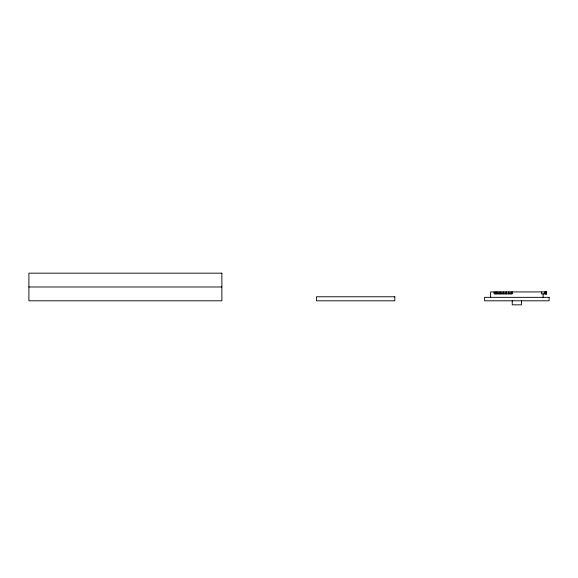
<?xml version="1.0" encoding="UTF-8"?>
<svg xmlns="http://www.w3.org/2000/svg" width="578" height="578" viewBox="0 0 578 578"><rect width="100%" height="100%" fill="white"/><g stroke="black" fill="none" stroke-linecap="round" stroke-linejoin="round"><path stroke-width="0.87" d="M28.9 286.984L221.873 286.984M546.513 291.933L546.513 293.891M546.369 291.933L546.369 293.891M546.116 291.933L546.116 293.891M545.769 291.933L545.769 293.891M545.321 291.933L545.321 293.891M544.772 291.933L544.772 293.891M543.11 293.891L543.11 297.345M541.528 291.933L541.528 293.891L546.564 293.891L546.564 291.933L490.606 291.933L490.606 297.345M521.464 300.798L521.464 304.83L512.253 304.83L512.253 300.798M512.303 291.933L512.303 293.891L494.103 293.891L494.103 291.933M511.703 291.933L511.703 293.891M510.013 291.933L510.013 293.891M508.344 291.933L508.344 293.891M506.704 291.933L506.704 293.891M505.093 291.933L505.093 293.891M503.532 291.933L503.532 293.891M502.007 291.933L502.007 293.891M500.541 291.933L500.541 293.891M499.125 291.933L499.125 293.891M497.766 291.933L497.766 293.891M496.473 291.933L496.473 293.891M495.252 291.933L495.252 293.891M221.873 273.17L28.9 273.17L28.9 300.798L221.873 300.798L221.873 273.17M394.81 296.774L316.52 296.774L316.52 300.798L394.81 300.798L394.81 296.774M549.1 297.345L484.624 297.345L484.624 300.798L549.1 300.798L549.1 297.345"/></g></svg>
